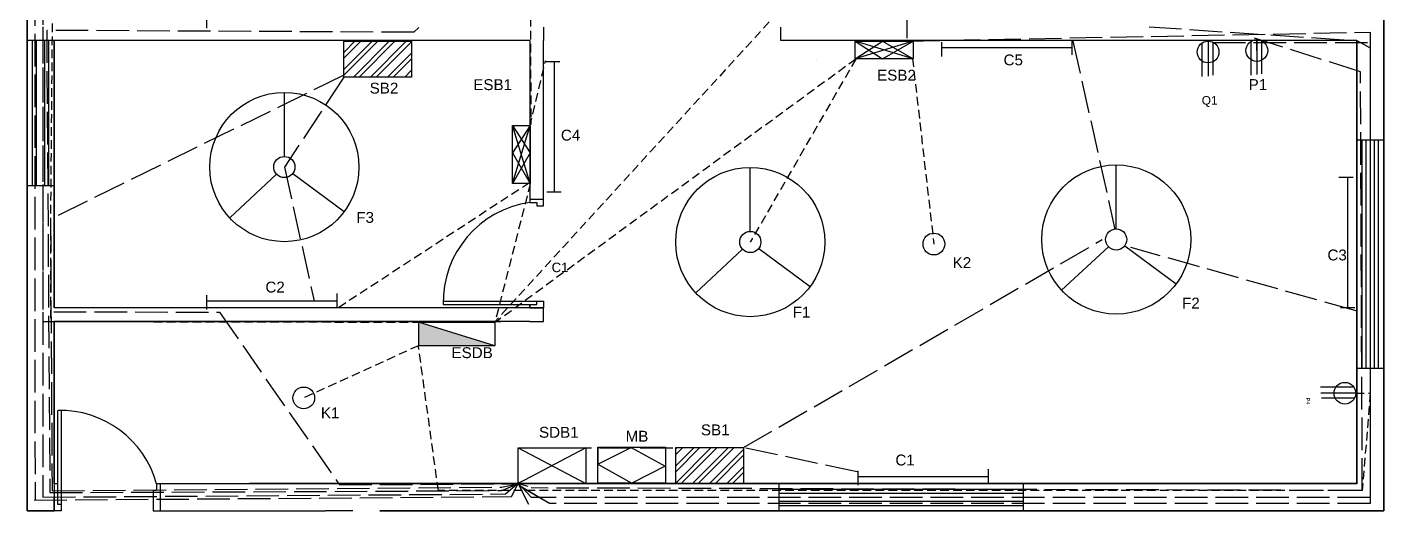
# Model space of a CAD drawing. Header units: inches. Extents: x 1981 to 2481, y 867 to 1392.
# Drawn here: x 1981 to 2481, y 867 to 1045 of the extents above; entities that cross this region are included whole.
import ezdxf

# ---------------------------------------------------------------- set-up
doc = ezdxf.new("R2010")
doc.units = ezdxf.units.IN
doc.header["$MEASUREMENT"] = 0
doc.linetypes.add('ACAD_ISO02W100', pattern=[15, 12, -3])
doc.linetypes.add('HIDDEN2', pattern=[4.7625, 3.175, -1.5875])
for name, color, linetype in [('conduit', 7, 'ACAD_ISO02W100'), ('doors', 6, 'Continuous'), ('emfittings', 7, 'Continuous'), ('fittinglabels', 7, 'Continuous'), ('fittings', 7, 'Continuous'), ('text', 7, 'Continuous'), ('windows', 40, 'Continuous')]:
    doc.layers.add(name, color=color, linetype=linetype)
doc.layers.add('emconduit', color=1, linetype='HIDDEN2', plot=False)
doc.styles.get("Standard").update_dxf_attribs({"font": 'arial.ttf'})

msp = doc.modelspace()

# ---------------------------------------------------------------- hatches: boundary and pattern name
at = {"layer": 'emfittings', "true_color": 0x000000}
h = msp.add_hatch(color=18, dxfattribs=at)
h.dxf.hatch_style = 1
h.paths.add_polyline_path([(2125.11, 936.44), (2125.11, 927.77), (2153.35, 927.77)])
at = {"layer": 'fittings'}
h = msp.add_hatch(dxfattribs=at)
h.set_pattern_fill('ANSI32', color=256, scale=0.468168, angle=180)
h.set_pattern_definition([(225, (3502.583, 1555.6534), (3.1532, -3.1532), []), (225, (3500.4807, 1555.6534), (3.1532, -3.1532), [])])
h.paths.add_polyline_path([(2122.59, 1026.6), (2122.59, 1039.82), (2097.64, 1039.82), (2097.64, 1026.6)])
h = msp.add_hatch(dxfattribs=at)
h.set_pattern_fill('ANSI32', color=256, scale=0.468168)
h.set_pattern_definition([(45, (840.031, 361.199), (-3.1532, 3.1532), []), (45, (842.133, 361.199), (-3.1532, 3.1532), [])])
h.paths.add_polyline_path([(2220.02, 890.26), (2220.02, 877.03), (2244.97, 877.03), (2244.97, 890.26)])

# ---------------------------------------------------------------- linework, layer by layer
for p, q in [((2171.23, 1045.06), (2171.23, 1040.06)), ((2258.73, 1040.06), (2258.73, 1045.06)), ((1990.93, 1040.06), (1990.93, 941.7)), ((2166.23, 1040.06), (1990.93, 1040.06)), ((2166.23, 1040.06), (2166.23, 981.72)), ((2171.23, 981.72), (2171.23, 1040.06)), ((2258.73, 1042.56), (2258.73, 1042.56)), ((2470.93, 1040.06), (2258.73, 1040.06)), ((2470.93, 1040.06), (2470.93, 877)), ((2470.93, 1040.06), (2470.93, 877)), ((2166.23, 981.72), (2171.23, 981.72)), ((2166.23, 941.7), (1990.93, 941.7)), ((2166.23, 941.7), (2171.23, 941.7)), ((2171.23, 936.7), (2171.23, 941.7)), ((1990.93, 936.7), (1990.93, 877)), ((2166.23, 936.7), (1990.93, 936.7)), ((2166.23, 936.7), (2171.23, 936.7)), ((1980.93, 877.02), (1980.93, 877)), ((1990.93, 877), (1990.93, 867.02)), ((2470.93, 877), (2029.91, 877)), ((2029.91, 877), (2029.91, 867.02)), ((2470.93, 877.02), (2062.93, 877.02)), ((2100.93, 877.02), (2100.93, 877)), ((2110.93, 877.02), (2110.93, 877)), ((2291.96, 877.02), (2291.96, 877)), ((2470.93, 877.02), (2317.98, 877.02)), ((2029.91, 867.02), (2090.93, 867.02)), ((2029.91, 867.02), (2090.93, 867.02)), ((2100.93, 867.02), (2090.93, 867.02)), ((2100.93, 867.02), (2090.93, 867.02)), ((2470.93, 867.02), (2110.93, 867.02)), ((2470.93, 867.02), (2110.93, 867.02))]:
    msp.add_line(p, q)
for points in [[(2388.84, 1247), (2480.93, 1247), (2480.93, 867.02), (2110.93, 867.02)], [(2110.93, 867.02), (2480.93, 867.02), (2480.93, 1247), (2388.84, 1247)], [(2110.93, 867.02), (2480.93, 867.02), (2480.93, 1247), (2388.84, 1247)], [(2110.93, 867.02), (2480.93, 867.02), (2480.93, 1247), (2388.84, 1247)], [(2388.84, 1247), (2480.93, 1247), (2480.93, 867.02), (2110.93, 867.02)], [(2110.93, 867.02), (2480.93, 867.02), (2480.93, 1247), (2388.84, 1247)], [(2110.93, 867.02), (2480.93, 867.02), (2480.93, 1247), (2388.84, 1247)], [(2110.93, 867.02), (2480.93, 867.02), (2480.93, 1247), (2388.84, 1247)], [(1990.93, 867.02), (1980.93, 867.02), (1980.93, 1227)], [(1980.93, 1227), (1980.93, 867.02), (1990.93, 867.02)], [(1990.93, 867.02), (1980.93, 867.02), (1980.93, 1227)], [(1980.93, 1227), (1980.93, 867.02), (1990.93, 867.02)], [(1980.93, 1227), (1980.93, 867.02), (1990.93, 867.02)], [(1980.93, 1227), (1980.93, 867.02), (1990.93, 867.02)], [(1990.93, 867.02), (1980.93, 867.02), (1980.93, 1227)], [(1980.93, 1227), (1980.93, 867.02), (1990.93, 867.02)], [(1990.93, 867.02), (1980.93, 867.02), (1980.93, 1227)], [(1980.93, 1227), (1980.93, 867.02), (1990.93, 867.02)], [(1980.93, 1227), (1980.93, 867.02), (1990.93, 867.02)], [(1980.93, 1227), (1980.93, 867.02), (1990.93, 867.02)], [(1990.93, 1040.06), (1990.93, 941.7)], [(1990.93, 941.7), (1990.93, 1040.06)], [(1990.93, 1040.06), (1990.93, 941.7)], [(2470.93, 1040.06), (2470.93, 877), (2029.91, 877)], [(2062.93, 877.02), (2470.93, 877.02), (2470.93, 1040.06)], [(2062.93, 877.02), (2470.93, 877.02), (2470.93, 1040.06)], [(1990.93, 877), (1990.93, 936.7)], [(1990.93, 936.7), (1990.93, 877.02)]]:
    msp.add_lwpolyline(points)
msp.add_arc((2026.93, 877), 36, 0, 0.0279)
at = {"layer": 'conduit'}
for p, q in [((1983.77, 1222.54), (1983.83, 870.94)), ((2305.18, 1112.96), (2305.18, 1039.91)), ((1986.74, 1045.11), (1986.74, 872.04)), ((2394.38, 1045.13), (2470.93, 1040.06)), ((2123.47, 1043.11), (1988.14, 1043.83)), ((1988.14, 1043.83), (1989.3, 873.73)), ((2125.31, 1044.94), (2123.47, 1043.11)), ((2305.18, 1039.91), (2475.88, 1043.17)), ((2472.31, 1028.62), (2433.3, 1040.91)), ((2470.93, 1040.06), (2475.88, 1037.37)), ((2475.88, 1043.17), (2475.88, 869.71)), ((2366.33, 1039.82), (2381.83, 970.6)), ((2417.92, 1039.34), (2475.88, 1039.34)), ((2475.88, 1039.34), (2475.88, 869.71)), ((2475.88, 1037.37), (2475.88, 871.9)), ((2097.39, 1027.22), (1989.54, 974.38)), ((2097.64, 1026.6), (2075.72, 993.52)), ((2472.99, 874.35), (2472.31, 1028.62)), ((2075.72, 993.52), (2086.68, 944.33)), ((1989.54, 974.38), (1990.13, 874.4)), ((2244.97, 890.26), (2377.15, 966.85)), ((2470.69, 940.57), (2387.66, 963.94)), ((1990.74, 940.26), (2051.8, 940.14)), ((2051.8, 940.14), (2096.07, 876.57)), ((2161.9, 890.23), (2220.02, 890.26)), ((2286.84, 881.36), (2244.97, 890.26)), ((1990.13, 874.4), (2155.79, 875.7)), ((2095.95, 876.57), (2161.9, 877)), ((2155.79, 875.7), (2162.61, 877.12)), ((2155.92, 874.46), (2162.01, 877.03)), ((2157.26, 873.22), (2162.27, 877.53)), ((2159.42, 872.24), (2161.87, 877.1)), ((2173.4, 869.71), (2161.38, 876.76)), ((2166.75, 871.9), (2161.63, 877.38)), ((2161.9, 877), (2165.75, 869.46)), ((2162.02, 877.1), (2165.49, 876.04)), ((2173.4, 869.71), (2163.22, 875.68)), ((2472.99, 874.47), (2166.68, 875.43)), ((1983.57, 870.94), (2159.42, 872.24)), ((1986.74, 872.04), (2157.26, 873.22)), ((1989.3, 873.73), (2155.92, 874.46)), ((2475.88, 871.9), (2166.75, 871.9)), ((2475.88, 869.71), (2173.4, 869.71)), ((2475.88, 869.71), (2173.4, 869.71))]:
    msp.add_line(p, q, dxfattribs=at)
at = {"layer": 'doors', "color": 215, "true_color": 0xa953a0}
for p, q in [((2166.23, 981.72), (2166.23, 980.47)), ((2166.23, 981.72), (2171.23, 981.72)), ((2166.23, 980.47), (2168.73, 980.47)), ((2168.73, 980.47), (2168.73, 979.22)), ((2171.23, 979.22), (2171.23, 981.72)), ((2168.73, 979.22), (2171.23, 979.22)), ((2134.29, 942.95), (2168.73, 942.95)), ((2134.31, 944.2), (2171.23, 944.2)), ((2142.48, 944.2), (2171.23, 944.2)), ((2142.52, 942.95), (2168.73, 942.95)), ((2166.23, 942.95), (2166.23, 941.7)), ((2166.23, 941.7), (2166.23, 942.95)), ((2166.23, 941.7), (2171.23, 941.7)), ((2171.23, 941.7), (2166.23, 941.7)), ((2166.23, 941.7), (2171.23, 941.7)), ((2168.73, 942.95), (2168.73, 944.2)), ((2168.73, 942.95), (2168.73, 944.2)), ((2171.23, 944.2), (2171.23, 941.7)), ((2171.23, 944.2), (2171.23, 941.7)), ((1992.18, 903.96), (1992.18, 869.52)), ((1993.43, 903.94), (1993.43, 867.02)), ((1992.18, 895.73), (1992.18, 869.52)), ((1993.43, 895.77), (1993.43, 867.02)), ((2028.66, 877), (2028.66, 874.5)), ((2029.91, 877), (2028.66, 877)), ((2029.91, 877), (2029.91, 867.02)), ((1990.93, 872.02), (1990.93, 867.02)), ((2027.41, 874.5), (2027.41, 867.02)), ((2028.66, 874.5), (2027.41, 874.5)), ((1993.43, 867.02), (1990.93, 867.02)), ((1992.18, 869.52), (1993.43, 869.52)), ((1992.18, 869.52), (1993.43, 869.52)), ((2027.41, 867.02), (2029.91, 867.02))]:
    msp.add_line(p, q, dxfattribs=at)
at = {"layer": 'doors'}
for p, q in [((1990.93, 877.02), (1990.93, 867.02)), ((1990.93, 877.02), (1992.18, 877.02)), ((1990.93, 867.02), (1990.93, 872.02)), ((1993.43, 867.02), (1990.93, 867.02)), ((1993.43, 867.02), (1990.93, 867.02))]:
    msp.add_line(p, q, dxfattribs=at)
at = {"layer": 'doors', "color": 215, "true_color": 0xa953a0}
msp.add_lwpolyline([(2166.23, 942.95), (2166.23, 941.7)], dxfattribs=at)
for centre, start, end in [((2171.29, 943.8), 97.8589, 181.315), ((1993.03, 866.96), 15.7435, 91.315)]:
    msp.add_arc(centre, 37.02, start, end, dxfattribs=at)
at = {"layer": 'emconduit'}
for p, q in [((1990.93, 1141.56), (1989.54, 974.38)), ((2166.11, 1110.31), (2166.57, 1009.15)), ((2283.37, 1078.53), (2153.4, 936.7)), ((1986.74, 1049.06), (1986.74, 936.71)), ((2286.36, 1033.28), (2154.02, 936.75)), ((2166.23, 1008.4), (2171.93, 1032.57)), ((2286.36, 1033.28), (2247.43, 965.93)), ((2307.18, 1033.52), (2315.1, 965.2)), ((2095.66, 941.89), (2166.23, 987.98)), ((2166.37, 987.53), (2153.37, 936.55)), ((1989.54, 974.38), (1989.54, 936.7)), ((1986.74, 936.71), (2127.31, 936.7)), ((1989.54, 936.7), (2125.11, 936.44)), ((2125.11, 927.77), (2082.85, 908.57)), ((2132.49, 874.47), (2125.11, 927.77)), ((2470.46, 910.27), (2475.88, 910.27)), ((2475.88, 910.27), (2472.99, 874.47)), ((2472.99, 874.47), (2132.49, 874.47))]:
    msp.add_line(p, q, dxfattribs=at)
at = {"layer": 'emfittings'}
for p, q in [((2286.13, 1039.91), (2296.16, 1033.37)), ((2307.44, 1039.91), (2286.13, 1033.37)), ((2286.13, 1033.37), (2296.16, 1039.91)), ((2307.44, 1033.37), (2286.13, 1039.91)), ((2296.16, 1033.37), (2307.44, 1039.91)), ((2296.16, 1039.91), (2307.44, 1033.37)), ((2166.37, 1008.84), (2159.83, 998.81)), ((2166.37, 987.53), (2159.83, 1008.84)), ((2159.83, 1008.84), (2166.37, 998.81)), ((2159.83, 987.53), (2166.37, 1008.84)), ((2159.83, 998.81), (2166.37, 987.53)), ((2166.37, 998.81), (2159.83, 987.53)), ((2125.11, 936.44), (2153.35, 936.44)), ((2153.35, 927.77), (2125.11, 936.44)), ((2125.11, 936.44), (2125.11, 927.77)), ((2127.31, 936.7), (2155.54, 936.7)), ((2153.35, 927.77), (2125.11, 927.77))]:
    msp.add_line(p, q, dxfattribs=at)
for points in [[(2286.13, 1039.91), (2307.44, 1039.91), (2307.44, 1033.37), (2286.13, 1033.37)], [(2166.37, 1008.84), (2166.37, 987.53), (2159.83, 987.53), (2159.83, 1008.84)]]:
    msp.add_lwpolyline(points, close=True, dxfattribs=at)
msp.add_lwpolyline([(2125.11, 936.44), (2153.35, 936.44), (2153.35, 927.77)], dxfattribs=at)
at = {"layer": 'fittings'}
for p, q in [((2047.02, 1049.96), (2047.02, 1044.65)), ((2365.9, 1040.12), (2365.9, 1034.81)), ((2434.11, 1036.39), (2434.11, 1040.29)), ((2434.11, 1040.29), (2434.11, 1027.54)), ((2317.9, 1039.52), (2317.9, 1034.21)), ((2317.9, 1037.46), (2357.55, 1037.46)), ((2317.9, 1037.46), (2365.9, 1037.46)), ((2357.55, 1037.46), (2365.9, 1037.46)), ((2413.9, 1039.05), (2413.9, 1026.86)), ((2416.15, 1039.76), (2416.15, 1027.02)), ((2417.92, 1039.34), (2417.92, 1027.29)), ((2431.86, 1039.58), (2431.86, 1027.39)), ((2435.88, 1039.87), (2435.88, 1027.82)), ((2177.19, 1032.25), (2171.89, 1032.25)), ((2175.14, 1032.25), (2175.14, 992.59)), ((2175.14, 1032.25), (2175.14, 984.25)), ((2075.72, 997.42), (2075.72, 1020.99)), ((2072.86, 990.86), (2055.59, 974.82)), ((2078.85, 991.2), (2097.79, 977.16)), ((2175.14, 992.59), (2175.14, 984.25)), ((2247.43, 969.83), (2247.43, 993.4)), ((2382.29, 970.77), (2382.29, 994.34)), ((2469.61, 989.67), (2464.3, 989.67)), ((2467.56, 989.67), (2467.56, 950.01)), ((2467.56, 989.67), (2467.56, 941.67)), ((2177.79, 984.25), (2172.48, 984.25)), ((2244.57, 963.27), (2227.31, 947.23)), ((2250.57, 963.61), (2269.5, 949.57)), ((2379.43, 964.21), (2362.17, 948.16)), ((2385.43, 964.54), (2404.36, 950.51)), ((2467.56, 950.01), (2467.56, 941.67)), ((2047.02, 946.38), (2047.02, 941.08)), ((2095.02, 946.98), (2095.02, 941.67)), ((2047.02, 944.33), (2086.68, 944.33)), ((2047.02, 944.33), (2095.02, 944.33)), ((2086.68, 944.33), (2095.02, 944.33)), ((2470.21, 941.67), (2464.9, 941.67)), ((2469.74, 912.52), (2457.56, 912.52)), ((2470.46, 910.27), (2457.71, 910.27)), ((2470.03, 908.5), (2457.99, 908.5)), ((2161.9, 890.23), (2186.85, 877.02)), ((2186.85, 890.23), (2161.9, 877.02)), ((2191.21, 890.47), (2191.21, 884.13)), ((2191.21, 884.13), (2203.5, 890.31)), ((2203.5, 890.31), (2216.03, 883.42)), ((2191.21, 884.13), (2203.75, 877.24)), ((2216.03, 883.42), (2203.75, 877.24)), ((2287.05, 881.75), (2287.05, 876.44)), ((2335.05, 882.34), (2335.05, 877.04)), ((2191.21, 877.24), (2203.75, 877.24)), ((2287.05, 879.69), (2326.7, 879.69)), ((2287.05, 879.69), (2335.05, 879.69)), ((2326.7, 879.69), (2335.05, 879.69))]:
    msp.add_line(p, q, dxfattribs=at)
for points in [[(2122.59, 1026.6), (2097.64, 1026.6), (2097.64, 1039.82), (2122.59, 1039.82)], [(2161.9, 890.23), (2186.85, 890.23), (2186.85, 877), (2161.9, 877)], [(2191.21, 890.47), (2216.17, 890.47), (2216.17, 877.24), (2191.21, 877.24)], [(2220.02, 890.26), (2244.97, 890.26), (2244.97, 877.03), (2220.02, 877.03)]]:
    msp.add_lwpolyline(points, close=True, dxfattribs=at)
for centre, radius in [((2434.11, 1036.39), 4), ((2416.15, 1035.86), 4), ((2075.72, 993.52), 27.47), ((2075.72, 993.52), 3.9), ((2247.43, 965.93), 27.47), ((2382.29, 966.87), 27.47), ((2382.29, 966.87), 3.9), ((2247.43, 965.93), 3.9), ((2315.1, 965.2), 4.01), ((2082.85, 908.57), 4.01), ((2466.56, 910.27), 4)]:
    msp.add_circle(centre, radius, dxfattribs=at)
at = {"layer": 'windows', "color": 31, "true_color": 0xfecc66}
for p, q in [((1990.93, 1040.06), (1980.93, 1040.06)), ((2470.93, 1003.56), (2480.93, 1003.56)), ((1990.93, 986.65), (1980.93, 986.65)), ((2470.93, 919.56), (2480.93, 919.56)), ((2470.93, 919.56), (2480.93, 919.56)), ((2257.98, 877.02), (2257.98, 867.02)), ((2347.98, 877.02), (2347.98, 867.02))]:
    msp.add_line(p, q, dxfattribs=at)
at = {"layer": 'windows'}
for p, q in [((2272.01, 1033.06), (2272.01, 1033.05)), ((2287.98, 877.02), (2287.98, 877)), ((2317.98, 877.02), (2317.98, 877)), ((2347.98, 877.02), (2347.98, 867.02))]:
    msp.add_line(p, q, dxfattribs=at)
at = {"layer": 'windows', "color": 31, "true_color": 0xfecc66}
for points in [[(1982.93, 986.65), (1982.93, 1040.06)], [(1984.43, 986.65), (1984.43, 1040.06)], [(1987.43, 986.65), (1987.43, 1040.06)], [(1988.93, 986.65), (1988.93, 1040.06)], [(2472.93, 919.56), (2472.93, 1003.56)], [(2474.43, 919.56), (2474.43, 1003.56)], [(2477.43, 919.56), (2477.43, 1003.56)], [(2478.93, 919.56), (2478.93, 1003.56)], [(2257.98, 875.02), (2347.98, 875.02)], [(2257.98, 873.52), (2347.98, 873.52)], [(2257.98, 870.52), (2347.98, 870.52)], [(2257.98, 869.02), (2347.98, 869.02)]]:
    msp.add_lwpolyline(points, dxfattribs=at)

# ---------------------------------------------------------------- texts
msp.add_text('Q1', height=3.133).set_placement((2413.8, 1016.51))
at = {"layer": 'conduit', "insert": (2174.2, 958.34), "char_height": 3.487, "attachment_point": 1}
msp.add_mtext_dynamic_manual_height_columns('C1', width=20.5029, gutter_width=17.43, heights=[0], dxfattribs=at)
at = {"layer": 'emfittings', "insert": (2294.17, 1029.34), "char_height": 4, "attachment_point": 1}
msp.add_mtext_dynamic_manual_height_columns('ESB2', width=9.9942, gutter_width=12.5, heights=[0], dxfattribs=at)
at = {"layer": 'fittinglabels', "char_height": 4, "attachment_point": 1}
for s, width, gutter_width, heights, insert in [('C5', 12.5171, 12.5, [0], (2340.78, 1034.95)), ('ESB1', 9.9942, 12.5, [0], (2145.36, 1025.86)), ('P1', 9.9847, 12.5, [0], (2431.09, 1025.87)), ('SB2', 10.7865, 12.5, [3.5], (2107.16, 1024.57)), ('C4', 12.5171, 12.5, [0], (2177.64, 1007.27)), ('F3', 7.1694, 12.5, [2.55], (2102.23, 976.99)), ('K2', 6.6164, 12.5, [0], (2322.02, 960.36)), ('C3', 12.5171, 12.5, [0], (2460.13, 963.17)), ('C2', 12.5171, 12.5, [0], (2068.74, 951.35)), ('F2', 8.3238, 12.5, [0], (2406.55, 945.46)), ('F1', 18.96, 22.66, [0], (2263.08, 942.14)), ('ESDB', 12.8042, 12.5, [0], (2137.32, 927.22)), ('K1', 6.6164, 12.5, [0], (2089.19, 905.06)), ('SDB1', 15.0863, 12.5, [0], (2169.58, 897.92)), ('MB', 11.3147, 12.5, [0], (2201.49, 896.47)), ('SB1', 10.7865, 12.5, [3.5], (2229.24, 898.81)), ('C1', 12.5171, 12.5, [0], (2300.91, 887.71))]:
    msp.add_mtext_dynamic_manual_height_columns(s, width=width, gutter_width=gutter_width, heights=heights, dxfattribs=dict(at, insert=insert))
at = {"layer": 'text'}
msp.add_text('P4', height=1.468, rotation=270, dxfattribs=at).set_placement((2452.21, 908.67))

doc.saveas('drawing.dxf')
